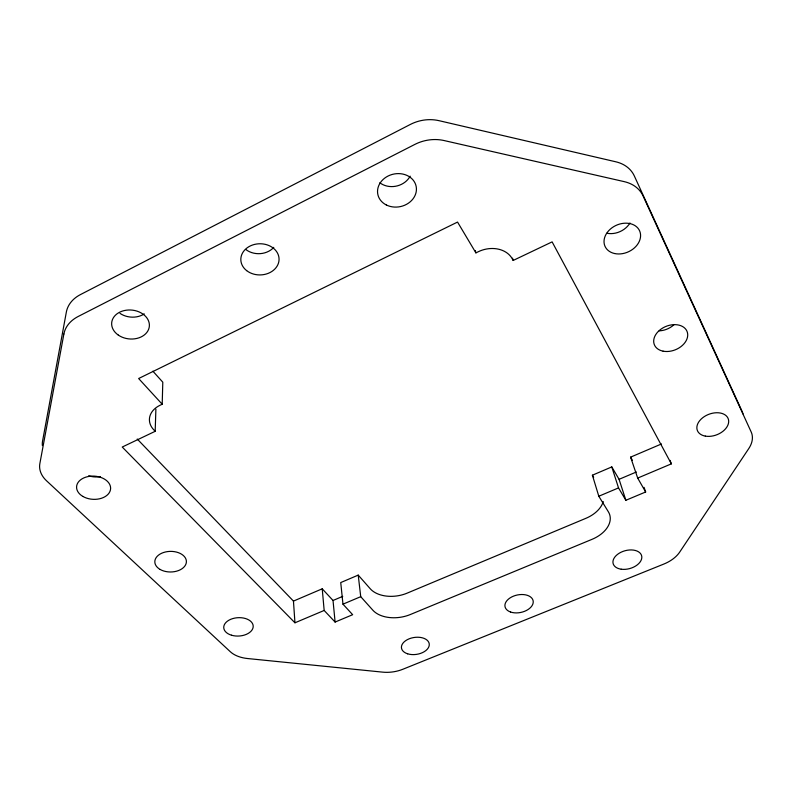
<?xml version="1.0" encoding="UTF-8"?>
<svg xmlns="http://www.w3.org/2000/svg" width="792" height="792" viewBox="0 0 792 792"><rect width="100%" height="100%" fill="white"/><g stroke="black" fill="none" stroke-linecap="round" stroke-linejoin="round"><path stroke-width="1.19" d="M603.237 501.534A28.938 19.147 -15.1 0 1 585.842 518.344L407.078 593.168A27.72 17.889 -8.3 0 1 370.24 588.753L358.222 575.111L340.738 582.566L342.966 604.167L352.658 614.701L335.105 622.057L324.166 610.454L294.951 622.799L122.235 447.034L155.183 431.303L153.658 429.69A24.255 17.582 1.3 0 1 160.024 405.276L162.202 404.217L162.796 382.18L152.876 371.181M155.183 431.303L155.885 409.177M162.202 404.217L138.64 378.526L457.548 222.067L475.903 252.876L478.398 251.678A25.651 20.305 -16.6 0 1 512.058 258.469L513.186 260.449L552.113 241.877L671.349 463.865L637.689 478.081L630.6 457.142L661.459 443.965M137.234 439.035L293.456 601.098L322.225 588.812L333.026 600.475L335.105 622.057M358.222 575.111L360.726 596.673L372.903 610.256A28.146 17.84 -8.3 0 0 410.266 614.552L591.941 539.372A29.393 19.117 -14.9 0 0 608.385 511.83L598.802 496.238L592.396 475.2L611.79 466.924L619.077 479.318L625.868 500.277L645.648 491.99L644.064 487.347M333.026 600.475L342.748 596.356M619.077 479.318L636.352 471.992M342.966 604.167L360.726 596.673M598.802 496.238L618.532 487.912L625.868 500.277M592.396 475.2L593.663 477.279M637.689 478.081L645.648 491.99M630.6 457.142L632.422 460.36M670.062 460.39L671.349 463.865M611.79 466.924L618.532 487.912M512.523 258.162L513.186 260.449M475.309 250.589L475.903 252.876M322.225 588.812L324.166 610.454M293.456 601.098L294.951 622.799M42.382 445.589A32.868 22.978 4.7 0 1 42.57 441.055L66.36 312.028A35.64 27.215 7.1 0 1 80.457 294.584L410.365 124.433A37.264 32.086 -16.4 0 1 439.035 120.681L615.82 161.796A36.432 28.938 -25.6 0 1 634.333 175.972L742.084 411.335A30.749 20.473 -20.9 0 1 742.955 413.879M100.356 476.596A16.751 11.603 3.6 0 1 88.664 475.784M674.141 324.542A17.335 12.563 -22.6 0 1 659.192 330.848M629.967 222.998A18.602 14.504 -24.8 0 1 606.87 233.224M410.157 176.161A19.196 16.483 -12.6 0 1 379.843 182.774M273.775 247.361A18.751 15.494 -0.4 0 1 245.876 249.549M144.233 313.889A18.562 14.405 6 0 1 119.998 313.385M63.875 334.036L39.867 463.548A33.442 23.017 4.3 0 0 46.599 480.843L230.294 651.707A27.928 17.186 -3.9 0 0 247.55 658.528L382.685 672.141A26.869 16.246 -8 0 0 402.781 669.289L663.805 564.072A28.68 17.879 -16.6 0 0 679.694 552.093L748.757 448.589A31.254 20.473 -20.6 0 0 751.172 431.947L643.035 195.891A37.145 29.116 -24.9 0 0 624.254 181.645L444.144 140.56A38.026 32.333 -16 0 0 414.869 144.401L78.22 316.463A36.313 27.344 6.5 0 0 63.875 334.036M82.843 496.416A17.038 11.613 3.2 0 0 110.405 490.08A17.038 11.613 3.2 0 0 87.556 476.675A17.038 11.613 3.2 0 0 82.843 496.416M160.172 569.478A15.79 10.306 -0.6 0 0 186.09 563.627A15.79 10.306 -0.6 0 0 165.568 551.945A15.79 10.306 -0.6 0 0 160.172 569.478M231.472 635.204A14.751 9.187 -3.3 0 0 253.202 626.076A14.751 9.187 -3.3 0 0 230.749 619.304A14.751 9.187 -3.3 0 0 231.472 635.204M407.632 653.816A14.038 8.534 -8.7 0 0 429.264 645.134A14.038 8.534 -8.7 0 0 409.177 638.807A14.038 8.534 -8.7 0 0 407.632 653.816M510.583 612.028A14.365 8.9 -12 0 0 533.145 602.979A14.365 8.9 -12 0 0 513.503 596.138A14.365 8.9 -12 0 0 510.583 612.028M621.215 569.21A14.791 9.227 -15.6 0 0 641.777 556.469A14.791 9.227 -15.6 0 0 619.116 553.281A14.791 9.227 -15.6 0 0 621.215 569.21M705.326 436.115A16.513 10.989 -20.8 0 0 728.68 420.968A16.513 10.989 -20.8 0 0 704.306 416.592A16.513 10.989 -20.8 0 0 705.326 436.115M663.082 351.163A17.642 12.593 -22.2 0 0 687.694 334.184A17.642 12.593 -22.2 0 0 661.34 328.898A17.642 12.593 -22.2 0 0 663.082 351.163M614.523 253.519A18.958 14.583 -24.2 0 0 640.53 234.303A18.958 14.583 -24.2 0 0 611.85 227.888A18.958 14.583 -24.2 0 0 614.523 253.519M386.308 204.96A19.582 16.602 -12.4 0 0 416.404 190.139A19.582 16.602 -12.4 0 0 388.228 175.953A19.582 16.602 -12.4 0 0 386.308 204.96M246.639 270.617A19.127 15.592 -0.9 0 0 278.487 263.043A19.127 15.592 -0.9 0 0 254.697 244.381A19.127 15.592 -0.9 0 0 246.639 270.617M118.315 335.095A18.909 14.484 5.5 0 0 149.094 327.829A18.909 14.484 5.5 0 0 124.156 310.593A18.909 14.484 5.5 0 0 118.315 335.095"/></g></svg>
